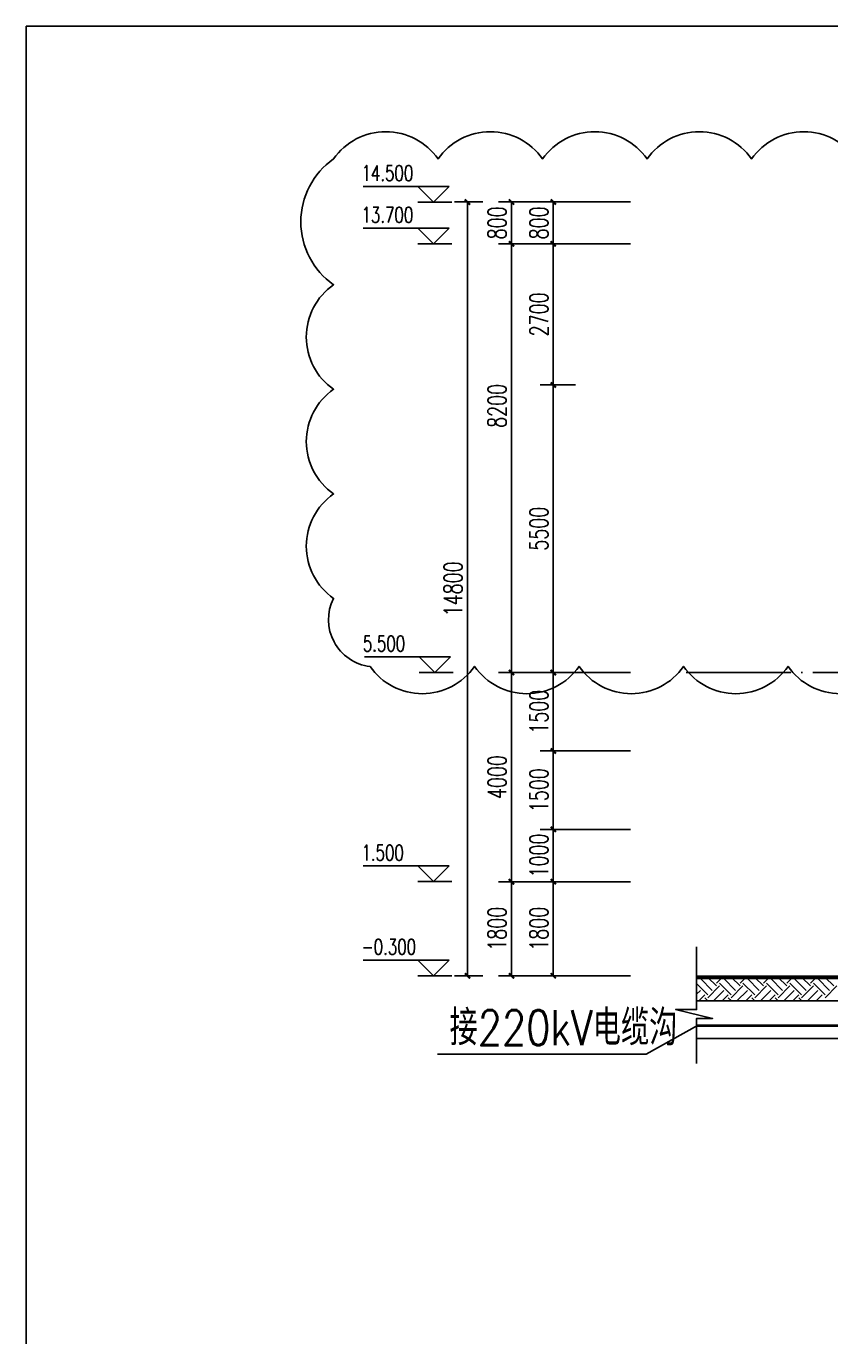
# Model space of a CAD drawing. Extents: x -61205 to 26665, y -81742 to 98141.
# Drawn here: x -57435 to -42039, y 2585 to 27652 of the extents above; entities that cross this region are included whole.
import ezdxf
from ezdxf.enums import TextEntityAlignment as Align

# ---------------------------------------------------------------- set-up
doc = ezdxf.new("R2010")
doc.units = 0
doc.header["$LTSCALE"] = 1000
doc.header["$MEASUREMENT"] = 0
doc.linetypes.add('CENTER', pattern=[2, 1.25, -0.25, 0.25, -0.25])
doc.linetypes.add('DOTE', pattern=[2.42, 2, -0.2, 0.02, -0.2])
doc.layers.get('0').update_dxf_attribs({"linetype": 'CONTINUOUS'})
doc.layers.get('DEFPOINTS').update_dxf_attribs({"linetype": 'CONTINUOUS'})
for name, color, linetype in [('01', 7, 'CONTINUOUS'), ('DIM_ELEV', 3, 'CONTINUOUS'), ('DOTE', 7, 'CENTER'), ('PUB_DIM', 3, 'CONTINUOUS'), ('PUB_HATCH', 8, 'CONTINUOUS'), ('PUB_TEXT', 7, 'CONTINUOUS'), ('设备外形', 7, 'CONTINUOUS')]:
    doc.layers.add(name, color=color, linetype=linetype)
doc.styles.add('_TCH_DIM', font='geditxt.shx', dxfattribs={"bigfont": 'dxt.shx'})
doc.styles.add('DIM_FONT', font='geditxt.shx', dxfattribs={"width": 0.7, "bigfont": 'hzfs_1.shx'})
doc.styles.add('HZ', font='geditxt.shx', dxfattribs={"width": 0.75, "bigfont": 'hzfs_1.shx'})
doc.dimstyles.new('_TCH_ARCH&&100', dxfattribs={"dimtxt": 350, "dimasz": 100, "dimexe": 250, "dimexo": 300, "dimgap": 100, "dimtad": 1, "dimdec": 0, "dimzin": 0, "dimdsep": 46, "dimtxsty": 'DIM_FONT', "dimblk": 'ARCHTICK', "dimcen": 0.09, "dimclrt": 7, "dimazin": 2, "dimtfac": 1, "dimtdec": 0, "dimtix": 1, "dimtmove": 2, "dimatfit": 3, "dimfxl": 1, "dimtolj": 1, "dimtzin": 0, "dimarcsym": 0})

# ---------------------------------------------------------------- blocks, each defined once
blk = doc.blocks.new('_ArchTick')
at = {"color": 0, "linetype": 'ByBlock', "const_width": 0.4}
blk.add_lwpolyline([(-0.5, -0.5), (0.5, 0.5)], dxfattribs=at)
blk = doc.blocks.new('*D306')
at = {"layer": 'DEFPOINTS', "color": 0, "transparency": 16777216}
for p in [(-47349, 11290), (-45571, 11290), (-45571, 9490)]:
    blk.add_point(p, dxfattribs=at)
at = {"layer": 'PUB_DIM', "color": 0, "lineweight": -2, "transparency": 16777216}
for p, q in [((-45871, 11290), (-47599, 11290)), ((-47349, 9490), (-47349, 11290)), ((-45871, 9490), (-47599, 9490))]:
    blk.add_line(p, q, dxfattribs=at)
at = {"layer": 'PUB_DIM', "color": 0, "lineweight": -2, "transparency": 16777216, "xscale": 100, "yscale": 100, "zscale": 100}
for p, rotation in [((-47349, 11290), 90), ((-47349, 9490), 270)]:
    blk.add_blockref('_ArchTick', p, dxfattribs=dict(at, rotation=rotation))
at = {"layer": 'PUB_DIM', "color": 7, "transparency": 16777216, "insert": (-47624, 10390), "char_height": 350, "attachment_point": 5, "rotation": 90, "style": 'DIM_FONT'}
blk.add_mtext('\\A1;1800', dxfattribs=at)
blk = doc.blocks.new('*D307')
at = {"layer": 'DEFPOINTS', "color": 0, "transparency": 16777216}
for p in [(-47349, 12290), (-45571, 12290), (-45571, 11290)]:
    blk.add_point(p, dxfattribs=at)
at = {"layer": 'PUB_DIM', "color": 0, "lineweight": -2, "transparency": 16777216}
for p, q in [((-45871, 12290), (-47599, 12290)), ((-47349, 11290), (-47349, 12290)), ((-45871, 11290), (-47599, 11290))]:
    blk.add_line(p, q, dxfattribs=at)
at = {"layer": 'PUB_DIM', "color": 0, "lineweight": -2, "transparency": 16777216, "xscale": 100, "yscale": 100, "zscale": 100}
for p, rotation in [((-47349, 12290), 90), ((-47349, 11290), 270)]:
    blk.add_blockref('_ArchTick', p, dxfattribs=dict(at, rotation=rotation))
at = {"layer": 'PUB_DIM', "color": 7, "transparency": 16777216, "insert": (-47624, 11790), "char_height": 350, "attachment_point": 5, "rotation": 90, "style": 'DIM_FONT'}
blk.add_mtext('\\A1;1000', dxfattribs=at)
blk = doc.blocks.new('*D308')
at = {"layer": 'DEFPOINTS', "color": 0, "transparency": 16777216}
for p in [(-47349, 13790), (-45571, 13790), (-45571, 12290)]:
    blk.add_point(p, dxfattribs=at)
at = {"layer": 'PUB_DIM', "color": 0, "lineweight": -2, "transparency": 16777216}
for p, q in [((-45871, 13790), (-47599, 13790)), ((-47349, 12290), (-47349, 13790)), ((-45871, 12290), (-47599, 12290))]:
    blk.add_line(p, q, dxfattribs=at)
at = {"layer": 'PUB_DIM', "color": 0, "lineweight": -2, "transparency": 16777216, "xscale": 100, "yscale": 100, "zscale": 100}
for p, rotation in [((-47349, 13790), 90), ((-47349, 12290), 270)]:
    blk.add_blockref('_ArchTick', p, dxfattribs=dict(at, rotation=rotation))
at = {"layer": 'PUB_DIM', "color": 7, "transparency": 16777216, "insert": (-47624, 13040), "char_height": 350, "attachment_point": 5, "rotation": 90, "style": 'DIM_FONT'}
blk.add_mtext('\\A1;1500', dxfattribs=at)
blk = doc.blocks.new('*D309')
at = {"layer": 'DEFPOINTS', "color": 0, "transparency": 16777216}
for p in [(-47349, 15290), (-45571, 15290), (-45571, 13790)]:
    blk.add_point(p, dxfattribs=at)
at = {"layer": 'PUB_DIM', "color": 0, "lineweight": -2, "transparency": 16777216}
for p, q in [((-45871, 15290), (-47599, 15290)), ((-47349, 13790), (-47349, 15290)), ((-45871, 13790), (-47599, 13790))]:
    blk.add_line(p, q, dxfattribs=at)
at = {"layer": 'PUB_DIM', "color": 0, "lineweight": -2, "transparency": 16777216, "xscale": 100, "yscale": 100, "zscale": 100}
for p, rotation in [((-47349, 15290), 90), ((-47349, 13790), 270)]:
    blk.add_blockref('_ArchTick', p, dxfattribs=dict(at, rotation=rotation))
at = {"layer": 'PUB_DIM', "color": 7, "transparency": 16777216, "insert": (-47624, 14540), "char_height": 350, "attachment_point": 5, "rotation": 90, "style": 'DIM_FONT'}
blk.add_mtext('\\A1;1500', dxfattribs=at)
blk = doc.blocks.new('*D310')
at = {"layer": 'DEFPOINTS', "color": 0, "transparency": 16777216}
for p in [(-48149, 11290), (-46371, 11290), (-46371, 9490)]:
    blk.add_point(p, dxfattribs=at)
at = {"layer": 'PUB_DIM', "color": 0, "lineweight": -2, "transparency": 16777216}
for p, q in [((-46671, 11290), (-48399, 11290)), ((-48149, 9490), (-48149, 11290)), ((-46671, 9490), (-48399, 9490))]:
    blk.add_line(p, q, dxfattribs=at)
at = {"layer": 'PUB_DIM', "color": 0, "lineweight": -2, "transparency": 16777216, "xscale": 100, "yscale": 100, "zscale": 100}
for p, rotation in [((-48149, 11290), 90), ((-48149, 9490), 270)]:
    blk.add_blockref('_ArchTick', p, dxfattribs=dict(at, rotation=rotation))
at = {"layer": 'PUB_DIM', "color": 7, "transparency": 16777216, "insert": (-48424, 10390), "char_height": 350, "attachment_point": 5, "rotation": 90, "style": 'DIM_FONT'}
blk.add_mtext('\\A1;1800', dxfattribs=at)
blk = doc.blocks.new('*D311')
at = {"layer": 'DEFPOINTS', "color": 0, "transparency": 16777216}
for p in [(-48149, 15290), (-46371, 15290), (-46371, 11290)]:
    blk.add_point(p, dxfattribs=at)
at = {"layer": 'PUB_DIM', "color": 0, "lineweight": -2, "transparency": 16777216}
for p, q in [((-46671, 15290), (-48399, 15290)), ((-48149, 11290), (-48149, 15290)), ((-46671, 11290), (-48399, 11290))]:
    blk.add_line(p, q, dxfattribs=at)
at = {"layer": 'PUB_DIM', "color": 0, "lineweight": -2, "transparency": 16777216, "xscale": 100, "yscale": 100, "zscale": 100}
for p, rotation in [((-48149, 15290), 90), ((-48149, 11290), 270)]:
    blk.add_blockref('_ArchTick', p, dxfattribs=dict(at, rotation=rotation))
at = {"layer": 'PUB_DIM', "color": 7, "transparency": 16777216, "insert": (-48424, 13290), "char_height": 350, "attachment_point": 5, "rotation": 90, "style": 'DIM_FONT'}
blk.add_mtext('\\A1;4000', dxfattribs=at)
blk = doc.blocks.new('*D450')
at = {"layer": 'DEFPOINTS', "color": 0, "transparency": 16777216}
for p in [(-47349, 24290), (-45571, 24290), (-45571, 23490)]:
    blk.add_point(p, dxfattribs=at)
at = {"layer": 'PUB_DIM', "color": 0, "lineweight": -2, "transparency": 16777216}
for p, q in [((-45871, 24290), (-47599, 24290)), ((-47349, 23490), (-47349, 24290)), ((-45871, 23490), (-47599, 23490))]:
    blk.add_line(p, q, dxfattribs=at)
at = {"layer": 'PUB_DIM', "color": 0, "lineweight": -2, "transparency": 16777216, "xscale": 100, "yscale": 100, "zscale": 100}
for p, rotation in [((-47349, 24290), 90), ((-47349, 23490), 270)]:
    blk.add_blockref('_ArchTick', p, dxfattribs=dict(at, rotation=rotation))
at = {"layer": 'PUB_DIM', "color": 7, "transparency": 16777216, "insert": (-47624, 23890), "char_height": 350, "attachment_point": 5, "rotation": 90, "style": 'DIM_FONT'}
blk.add_mtext('\\A1;800', dxfattribs=at)
blk = doc.blocks.new('*D451')
at = {"layer": 'DEFPOINTS', "color": 0, "transparency": 16777216}
for p in [(-48149, 23490), (-46371, 23490), (-46371, 15290)]:
    blk.add_point(p, dxfattribs=at)
at = {"layer": 'PUB_DIM', "color": 0, "lineweight": -2, "transparency": 16777216}
for p, q in [((-46671, 23490), (-48399, 23490)), ((-48149, 15290), (-48149, 23490)), ((-46671, 15290), (-48399, 15290))]:
    blk.add_line(p, q, dxfattribs=at)
at = {"layer": 'PUB_DIM', "color": 0, "lineweight": -2, "transparency": 16777216, "xscale": 100, "yscale": 100, "zscale": 100}
for p, rotation in [((-48149, 23490), 90), ((-48149, 15290), 270)]:
    blk.add_blockref('_ArchTick', p, dxfattribs=dict(at, rotation=rotation))
at = {"layer": 'PUB_DIM', "color": 7, "transparency": 16777216, "insert": (-48424, 20390), "char_height": 350, "attachment_point": 5, "rotation": 90, "style": 'DIM_FONT'}
blk.add_mtext('\\A1;8200', dxfattribs=at)
blk = doc.blocks.new('*D452')
at = {"layer": 'DEFPOINTS', "color": 0, "transparency": 16777216}
for p in [(-48149, 24290), (-46371, 24290), (-46371, 23490)]:
    blk.add_point(p, dxfattribs=at)
at = {"layer": 'PUB_DIM', "color": 0, "lineweight": -2, "transparency": 16777216}
for p, q in [((-46671, 24290), (-48399, 24290)), ((-48149, 23490), (-48149, 24290)), ((-46671, 23490), (-48399, 23490))]:
    blk.add_line(p, q, dxfattribs=at)
at = {"layer": 'PUB_DIM', "color": 0, "lineweight": -2, "transparency": 16777216, "xscale": 100, "yscale": 100, "zscale": 100}
for p, rotation in [((-48149, 24290), 90), ((-48149, 23490), 270)]:
    blk.add_blockref('_ArchTick', p, dxfattribs=dict(at, rotation=rotation))
at = {"layer": 'PUB_DIM', "color": 7, "transparency": 16777216, "insert": (-48424, 23890), "char_height": 350, "attachment_point": 5, "rotation": 90, "style": 'DIM_FONT'}
blk.add_mtext('\\A1;800', dxfattribs=at)
blk = doc.blocks.new('*D453')
at = {"layer": 'DEFPOINTS', "color": 0, "transparency": 16777216}
for p in [(-46623, 20790), (-47349, 15290), (-46671, 15290)]:
    blk.add_point(p, dxfattribs=at)
at = {"layer": 'PUB_DIM', "color": 0, "lineweight": -2, "transparency": 16777216}
for p, q in [((-46923, 20790), (-47599, 20790)), ((-47349, 20790), (-47349, 15290)), ((-46971, 15290), (-47599, 15290))]:
    blk.add_line(p, q, dxfattribs=at)
at = {"layer": 'PUB_DIM', "color": 0, "lineweight": -2, "transparency": 16777216, "xscale": 100, "yscale": 100, "zscale": 100}
for p, rotation in [((-47349, 20790), 90), ((-47349, 15290), 270)]:
    blk.add_blockref('_ArchTick', p, dxfattribs=dict(at, rotation=rotation))
at = {"layer": 'PUB_DIM', "color": 7, "transparency": 16777216, "insert": (-47624, 18040), "char_height": 350, "attachment_point": 5, "rotation": 90, "style": 'DIM_FONT'}
blk.add_mtext('\\A1;5500', dxfattribs=at)
blk = doc.blocks.new('*D454')
at = {"layer": 'DEFPOINTS', "color": 0, "transparency": 16777216}
for p in [(-47349, 23490), (-46923, 23490), (-46923, 20790)]:
    blk.add_point(p, dxfattribs=at)
at = {"layer": 'PUB_DIM', "color": 0, "lineweight": -2, "transparency": 16777216}
for p, q in [((-47223, 23490), (-47599, 23490)), ((-47349, 20790), (-47349, 23490)), ((-47223, 20790), (-47599, 20790))]:
    blk.add_line(p, q, dxfattribs=at)
at = {"layer": 'PUB_DIM', "color": 0, "lineweight": -2, "transparency": 16777216, "xscale": 100, "yscale": 100, "zscale": 100}
for p, rotation in [((-47349, 23490), 90), ((-47349, 20790), 270)]:
    blk.add_blockref('_ArchTick', p, dxfattribs=dict(at, rotation=rotation))
at = {"layer": 'PUB_DIM', "color": 7, "transparency": 16777216, "insert": (-47624, 22140), "char_height": 350, "attachment_point": 5, "rotation": 90, "style": 'DIM_FONT'}
blk.add_mtext('\\A1;2700', dxfattribs=at)
blk = doc.blocks.new('*D455')
at = {"layer": 'DEFPOINTS', "color": 0, "transparency": 16777216}
for p in [(-48991, 24290), (-48399, 24290), (-48399, 9490)]:
    blk.add_point(p, dxfattribs=at)
at = {"layer": 'PUB_DIM', "color": 0, "lineweight": -2, "transparency": 16777216}
for p, q in [((-48699, 24290), (-49241, 24290)), ((-48991, 9490), (-48991, 24290)), ((-48699, 9490), (-49241, 9490))]:
    blk.add_line(p, q, dxfattribs=at)
at = {"layer": 'PUB_DIM', "color": 0, "lineweight": -2, "transparency": 16777216, "xscale": 100, "yscale": 100, "zscale": 100}
for p, rotation in [((-48991, 24290), 90), ((-48991, 9490), 270)]:
    blk.add_blockref('_ArchTick', p, dxfattribs=dict(at, rotation=rotation))
at = {"layer": 'PUB_DIM', "color": 7, "transparency": 16777216, "insert": (-49266, 16890), "char_height": 350, "attachment_point": 5, "rotation": 90, "style": 'DIM_FONT'}
blk.add_mtext('\\A1;14800', dxfattribs=at)

msp = doc.modelspace()

# ---------------------------------------------------------------- linework, layer by layer
for p, q in [((-41869.317, 9460.121, 0), (-44606.418, 9460.121, 0)), ((-45571.383, 7988.119), (-44592.01, 8535.966))]:
    msp.add_line(p, q)
at = {"color": 7}
for p, q in [((-44606.418, 9011.29, 0), (-41869.317, 9011.29, 0)), ((-44606.418, 8290.121, 0), (-41869.317, 8290.121, 0))]:
    msp.add_line(p, q, dxfattribs=at)
msp.add_lwpolyline([(-57434.652, 27652.093), (26665.348, 27652.093), (26665.348, -31747.907), (-57434.652, -31747.907)], close=True)
at = {"color": 4}
msp.add_lwpolyline([(-40855.744, 15405.786, -0.52056705), (-42855.744, 15405.786, -0.52056705), (-44855.744, 15405.786, -0.52056705), (-46855.744, 15405.786, -0.52056705), (-48855.744, 15405.786, -0.52056705), (-50855.744, 15405.786, -0.52056705), (-51554.183, 16707.347, -0.52056705), (-51554.183, 18707.347, -0.52056705), (-51554.183, 20707.347, -0.52056705), (-51554.183, 22707.347, -0.52056705), (-51554.183, 25113.347, -0.52056705), (-49554.183, 25113.347, -0.52056705), (-47554.183, 25113.347, -0.52056705), (-45554.183, 25113.347, -0.52056705), (-43554.183, 25113.347, -0.52056705), (-41554.183, 25113.347, -0.52056705)], format="xyb", dxfattribs=at)
at = {"elevation": 0}
msp.add_lwpolyline([(-44606.418, 7813.982), (-44606.418, 8675.448), (-44301.837, 8675.448), (-45010.326, 8843.441), (-44606.418, 8843.441), (-44606.418, 10046.459)], dxfattribs=at)
at = {"color": 3, "const_width": 50}
msp.add_lwpolyline([(-41902.857, 8535.966), (-44592.01, 8535.966)], dxfattribs=at)
at = {"layer": '01', "const_width": 80}
msp.add_lwpolyline([(-41869.317, 9460.121), (-44606.418, 9460.121)], dxfattribs=at)
at = {"layer": 'DIM_ELEV'}
for p, q in [((-49342.987, 24588.462), (-50988.487, 24588.462)), ((-49642.987, 24288.462), (-49942.987, 24588.462)), ((-49642.987, 24288.462), (-49342.987, 24588.462)), ((-49289.904, 24288.462), (-49942.987, 24288.462)), ((-49342.987, 23790.121), (-50988.487, 23790.121)), ((-49642.987, 23490.121), (-49942.987, 23790.121)), ((-49642.987, 23490.121), (-49342.987, 23790.121)), ((-49289.904, 23490.121), (-49942.987, 23490.121)), ((-49317.465, 15590.121), (-50962.965, 15590.121)), ((-49617.465, 15290.121), (-49917.465, 15590.121)), ((-49617.465, 15290.121), (-49317.465, 15590.121)), ((-49264.382, 15290.121), (-49917.465, 15290.121)), ((-46240.742, 15290.121), (-46893.825, 15290.121)), ((-49342.987, 11590.121), (-50988.487, 11590.121)), ((-49642.987, 11290.121), (-49942.987, 11590.121)), ((-49642.987, 11290.121), (-49342.987, 11590.121)), ((-49289.904, 11290.121), (-49942.987, 11290.121)), ((-49342.987, 9790.121), (-50988.487, 9790.121)), ((-49642.987, 9490.121), (-49942.987, 9790.121)), ((-49642.987, 9490.121), (-49342.987, 9790.121)), ((-49289.904, 9490.121), (-49942.987, 9490.121))]:
    msp.add_line(p, q, dxfattribs=at)
at = {"layer": 'DOTE', "linetype": 'DOTE'}
msp.add_line((-44803.362, 15290.121), (-22816.352, 15290.121), dxfattribs=at)
at = {"layer": 'PUB_HATCH'}
for p, q in [((-44393.202, 9126.269), (-44617.709, 9350.776)), ((-44309.013, 9210.459), (-44533.519, 9434.966)), ((-44393.202, 9070.143), (-44168.696, 9294.649)), ((-44224.823, 9294.649), (-44390.295, 9460.121)), ((-44309.013, 9434.966), (-44283.857, 9460.121)), ((-44224.823, 9350.776), (-44115.477, 9460.121)), ((-43944.19, 9126.269), (-44168.696, 9350.776)), ((-43860, 9210.459), (-44084.506, 9434.966)), ((-43944.19, 9070.143), (-43719.683, 9294.649)), ((-43775.81, 9294.649), (-43941.282, 9460.121)), ((-43860, 9434.966), (-43834.844, 9460.121)), ((-43775.81, 9350.776), (-43666.465, 9460.121)), ((-43495.177, 9126.269), (-43719.683, 9350.776)), ((-43410.987, 9210.459), (-43635.493, 9434.966)), ((-43495.177, 9070.143), (-43270.67, 9294.649)), ((-43326.797, 9294.649), (-43492.269, 9460.121)), ((-43410.987, 9434.966), (-43385.832, 9460.121)), ((-43326.797, 9350.776), (-43217.452, 9460.121)), ((-43046.164, 9126.269), (-43270.67, 9350.776)), ((-42961.974, 9210.459), (-43186.481, 9434.966)), ((-43046.164, 9070.143), (-42821.658, 9294.649)), ((-42877.784, 9294.649), (-43043.256, 9460.121)), ((-42961.974, 9434.966), (-42936.819, 9460.121)), ((-42877.784, 9350.776), (-42768.439, 9460.121)), ((-42597.151, 9126.269), (-42821.658, 9350.776)), ((-42512.961, 9210.459), (-42737.468, 9434.966)), ((-42597.151, 9070.143), (-42372.645, 9294.649)), ((-42428.771, 9294.649), (-42594.243, 9460.121)), ((-42512.961, 9434.966), (-42487.806, 9460.121)), ((-42428.771, 9350.776), (-42319.426, 9460.121)), ((-42148.138, 9126.269), (-42372.645, 9350.776)), ((-42063.949, 9210.459), (-42288.455, 9434.966)), ((-42148.138, 9070.143), (-41923.632, 9294.649)), ((-41979.759, 9294.649), (-42145.231, 9460.121)), ((-42063.949, 9434.966), (-42038.793, 9460.121)), ((-44606.418, 9137.561), (-44533.519, 9210.459)), ((-44564.308, 9011.29), (-44449.329, 9126.269)), ((-44390.476, 9011.29), (-44449.329, 9070.143)), ((-44283.675, 9011.29), (-44084.506, 9210.459)), ((-44115.296, 9011.29), (-44000.316, 9126.269)), ((-43941.464, 9011.29), (-44000.316, 9070.143)), ((-43834.663, 9011.29), (-43635.493, 9210.459)), ((-43666.283, 9011.29), (-43551.303, 9126.269)), ((-43492.451, 9011.29), (-43551.303, 9070.143)), ((-43385.65, 9011.29), (-43186.481, 9210.459)), ((-43217.27, 9011.29), (-43102.291, 9126.269)), ((-43043.438, 9011.29), (-43102.291, 9070.143)), ((-42936.637, 9011.29), (-42737.468, 9210.459)), ((-42768.257, 9011.29), (-42653.278, 9126.269)), ((-42594.425, 9011.29), (-42653.278, 9070.143)), ((-42487.624, 9011.29), (-42288.455, 9210.459)), ((-42319.244, 9011.29), (-42204.265, 9126.269))]:
    msp.add_line(p, q, dxfattribs=at)
at = {"layer": '设备外形', "color": 3}
msp.add_line((-49565.316, 7988.119), (-45571.383, 7988.119), dxfattribs=at)

# ---------------------------------------------------------------- texts
at = {"layer": 'PUB_TEXT', "style": '_TCH_DIM', "width": 0.705882}
for s, p in [('14.500', (-51018.487, 24693.462)), ('13.700', (-51018.487, 23895.121)), ('5.500', (-50992.965, 15695.121)), ('1.500', (-51018.487, 11695.121)), ('-0.300', (-51018.487, 9895.121))]:
    msp.add_text(s, height=297.5, dxfattribs=at).set_placement(p)
at = {"layer": '设备外形', "color": 3, "style": 'HZ', "width": 0.8}
msp.add_text('接220kV电缆沟', height=675, dxfattribs=at).set_placement((-49332.752, 8497.983), align=Align.MIDDLE_LEFT)

# ---------------------------------------------------------------- dimensions: what is measured, and where the dimension line sits
at = {"layer": 'PUB_DIM'}
for base, p1, p2, picture, middle in [((-48990.578, 24290.121), (-48399.411, 9490.121), (-48399.411, 24290.121), '*D455', (-49265.578, 16890.121)), ((-47349.411, 23490.121), (-46923.11, 20790.121), (-46923.11, 23490.121), '*D454', (-47624.411, 22140.121)), ((-47349.411, 15290.121), (-46623.11, 20790.121), (-46671.423, 15290.121), '*D453', (-47624.411, 18040.121))]:
    dim = msp.add_linear_dim(base=base, p1=p1, p2=p2, angle=90, dimstyle='_TCH_ARCH&&100', dxfattribs=at)
    dim.commit()
    dim.dimension.update_dxf_attribs({"geometry": picture, "text_midpoint": middle})
for p1, p2, text, picture, middle in [((-46371.423, 23490.121), (-46371.423, 24290.121), '800', '*D452', (-48424.411, 23890.121)), ((-45571.423, 23490.121), (-45571.423, 24290.121), '800', '*D450', (-47624.411, 23890.121)), ((-46371.423, 11290.121), (-46371.423, 15290.121), '4000', '*D311', (-48424.411, 13290.121)), ((-45571.423, 13790.121), (-45571.423, 15290.121), '1500', '*D309', (-47624.411, 14540.121)), ((-45571.423, 12290.121), (-45571.423, 13790.121), '1500', '*D308', (-47624.411, 13040.121)), ((-45571.423, 11290.121), (-45571.423, 12290.121), '1000', '*D307', (-47624.411, 11790.121)), ((-46371.423, 9490.121), (-46371.423, 11290.121), '1800', '*D310', (-48424.411, 10390.121)), ((-45571.423, 9490.121), (-45571.423, 11290.121), '1800', '*D306', (-47624.411, 10390.121))]:
    dim = msp.add_aligned_dim(p1=p1, p2=p2, distance=1777.988, text=text, dimstyle='_TCH_ARCH&&100', dxfattribs=at)
    dim.commit()
    dim.dimension.update_dxf_attribs({"geometry": picture, "text_midpoint": middle})
dim = msp.add_linear_dim(base=(-48149.411, 23490.121), p1=(-46371.423, 15290.121), p2=(-46371.423, 23490.121), angle=90, dimstyle='_TCH_ARCH&&100', dxfattribs=at)
dim.commit()
dim.dimension.update_dxf_attribs({"geometry": '*D451', "text_midpoint": (-48424.411, 20390.121), "dimtype": 161})

doc.saveas('drawing.dxf')
